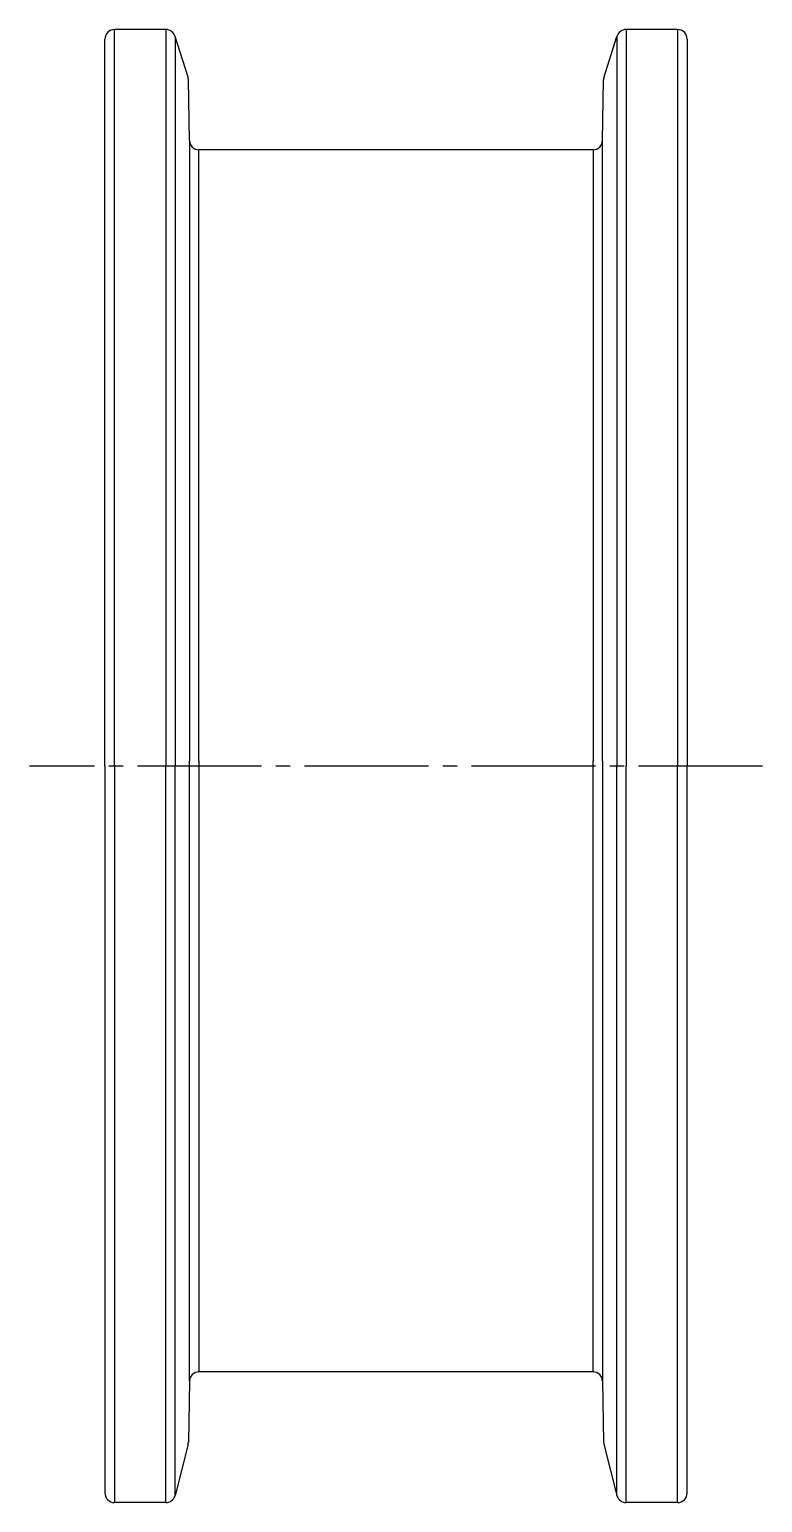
# Model space of a CAD drawing. Extents: x 1 to 357, y 18 to 258.
# Drawn here: x 280.3 to 357.1, y 103.7 to 258.2 of the extents above; entities that cross this region are included whole.
import ezdxf

# ---------------------------------------------------------------- set-up
doc = ezdxf.new("R2010")
doc.units = 0
doc.linetypes.add('CENTER', pattern=[17.5, 13, -1.5, 1.5, -1.5])
doc.layers.get('0').update_dxf_attribs({"linetype": 'CONTINUOUS'})
doc.layers.add('CENTER', color=1, linetype='CENTER')

msp = doc.modelspace()

# ---------------------------------------------------------------- linework, layer by layer
at = {"color": 7, "linetype": 'CONTINUOUS'}
for p, q in [((294.56, 258.15), (289.18, 258.15)), ((289.18, 180.9), (289.18, 258.15)), ((294.56, 258.15), (294.56, 180.9)), ((348.18, 258.15), (342.79, 258.15)), ((342.79, 258.15), (342.79, 180.9)), ((348.18, 258.15), (348.18, 180.9)), ((288.18, 180.9), (288.18, 257.15)), ((295.53, 257.41), (295.53, 180.9)), ((296.89, 253.14), (295.53, 257.41)), ((340.45, 253.09), (341.83, 257.41)), ((341.83, 257.41), (341.83, 180.9)), ((349.18, 257.15), (349.18, 180.9)), ((297.04, 246.52), (296.93, 252.9)), ((340.31, 246.52), (340.43, 252.9)), ((297.04, 246.52), (297.04, 181.45)), ((340.31, 181.45), (340.31, 246.52)), ((339.32, 245.54), (298.03, 245.54)), ((298.03, 181.45), (298.03, 245.54)), ((339.32, 245.54), (339.32, 181.45)), ((288.18, 180.9), (288.18, 104.65)), ((289.18, 180.9), (289.18, 103.65)), ((294.56, 103.65), (294.56, 180.9)), ((295.53, 104.39), (295.53, 180.9)), ((297.04, 116.38), (297.04, 181.45)), ((298.03, 181.45), (298.03, 117.35)), ((339.32, 117.35), (339.32, 181.45)), ((340.31, 181.45), (340.31, 116.38)), ((341.83, 104.39), (341.83, 180.9)), ((342.79, 103.65), (342.79, 180.9)), ((348.18, 103.65), (348.18, 180.9)), ((349.18, 104.65), (349.18, 180.9)), ((297.04, 116.38), (296.93, 110)), ((339.32, 117.35), (298.03, 117.35)), ((340.31, 116.38), (340.43, 110)), ((296.89, 109.76), (295.53, 104.39)), ((340.46, 109.76), (341.83, 104.39)), ((294.56, 103.65), (289.18, 103.65)), ((348.18, 103.65), (342.79, 103.65))]:
    msp.add_line(p, q, dxfattribs=at)
for centre, radius, start, end in [((289.18, 257.15), 1, 90, 180), ((294.56, 257.15), 1, 15, 90), ((342.79, 257.15), 1, 90, 165), ((348.18, 257.15), 1, 0, 90), ((295.93, 252.88), 0.994, 1, 15), ((341.42, 252.88), 0.994, 165, 179), ((298.03, 246.53), 0.994, 181, 270), ((339.32, 246.53), 0.994, 270, 359), ((298.03, 116.36), 0.994, 90, 179), ((339.32, 116.36), 0.994, 1, 90), ((295.93, 110.01), 0.994, 345, 359), ((341.42, 110.01), 0.994, 181, 195), ((289.18, 104.65), 1, 180, 270), ((294.56, 104.65), 1, 270, 345), ((342.79, 104.65), 1, 195, 270), ((348.18, 104.65), 1, 270, 0)]:
    msp.add_arc(centre, radius, start, end, dxfattribs=at)
at = {"layer": 'CENTER', "color": 1, "linetype": 'CENTER'}
msp.add_line((357.08, 180.9), (280.28, 180.9), dxfattribs=at)

doc.saveas('drawing.dxf')
